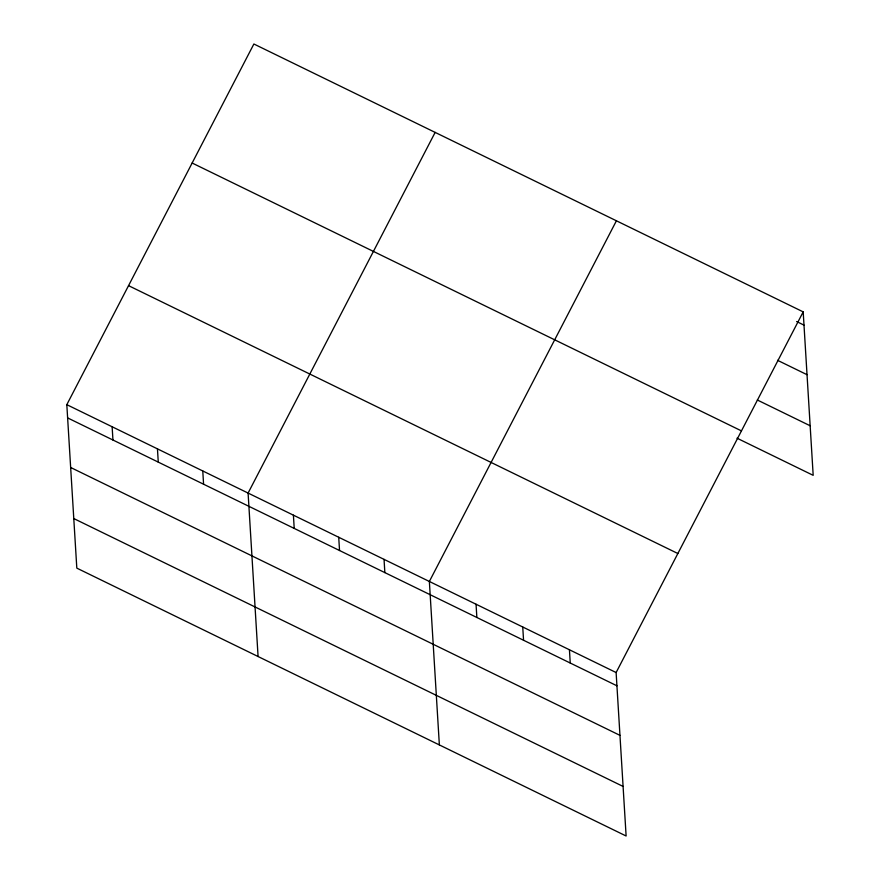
<?xml version="1.0" encoding="UTF-8"?>
<svg xmlns="http://www.w3.org/2000/svg" width="880" height="880" viewBox="0 0 880 880"><rect width="100%" height="100%" fill="white"/><g stroke="black" fill="none" stroke-linecap="round" stroke-linejoin="round"><path stroke-width="1.32" d="M803.187 311.872L616.121 672.54L626.12 836L76.813 568.128L66.814 404.668L253.88 44L803.187 311.872L813.186 475.332L737 438.185M435.149 132.396L248.094 493.064L258.082 656.524M616.418 220.792L429.363 581.471L439.362 744.92M796.62 321.53L803.99 325.127M777.535 360.305L807.026 374.693M757.317 399.993L810.15 425.766M192.148 163.02L741.455 430.892M128.546 285.648L677.853 553.52M66.814 404.668L616.121 672.54M67.628 417.912L616.935 685.795M70.664 467.489L619.971 735.361M73.788 518.562L623.095 786.434M569.437 649.77L570.24 663.025M522.742 627L523.556 640.255M476.047 604.23L476.861 617.485M384.043 559.361L384.857 572.616M338.723 537.262L339.537 550.517M293.403 515.163L294.217 528.418M202.774 470.965L203.577 484.22M157.454 448.866L158.268 462.121M112.134 426.767L112.948 440.022"/></g></svg>
